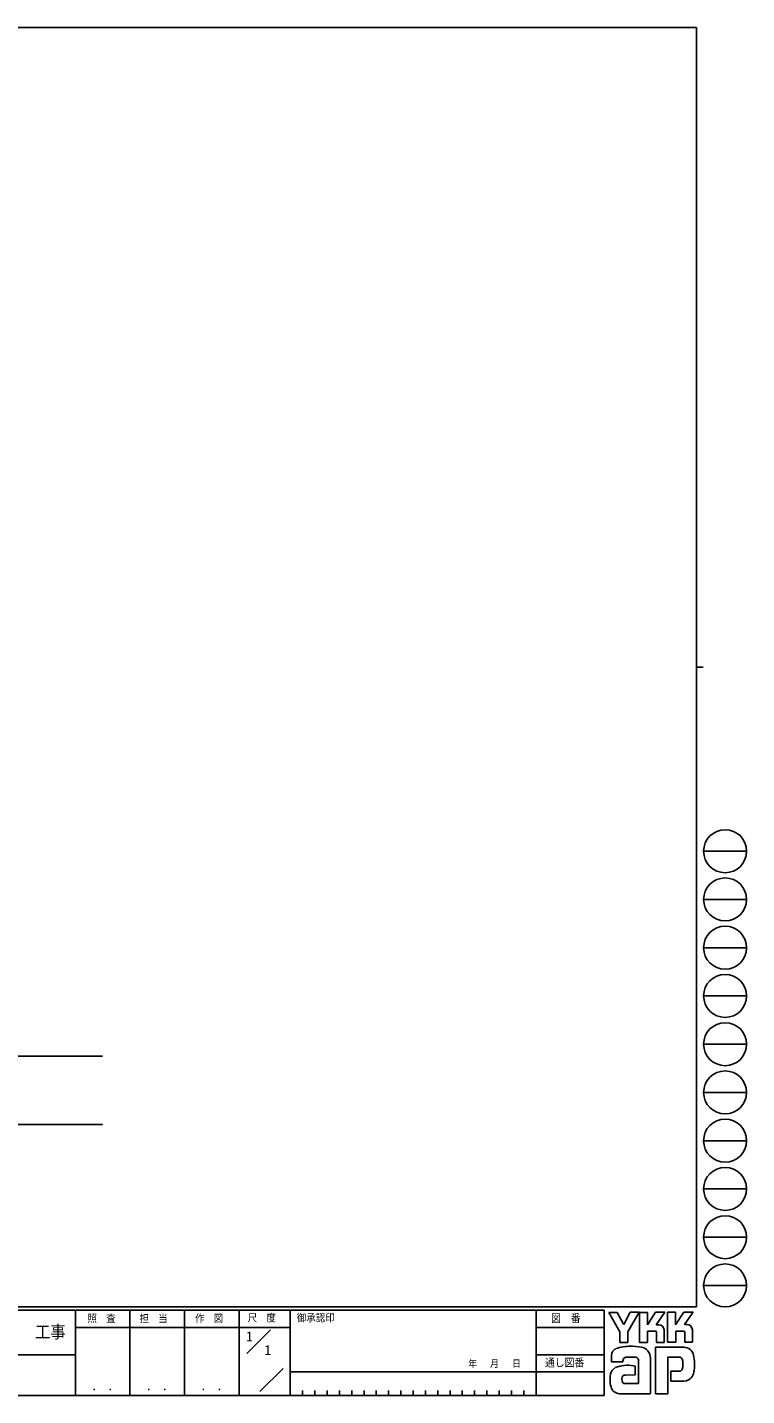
# Model space of a CAD drawing. Units: millimetres on the paper. Extents: x -283 to 283, y -202 to 202.
# Drawn here: x 72.5 to 283.3, y -201.5 to 199.5 of the extents above; entities that cross this region are included whole.
import ezdxf
from ezdxf.enums import TextEntityAlignment as Align

# ---------------------------------------------------------------- set-up
doc = ezdxf.new("R2010")
doc.units = ezdxf.units.MM
for name, color, linetype in [('0-1_USER1', 3, 'Continuous'), ('0-5_YKK_D', 6, 'Continuous'), ('0-6_YKK_ZWAK', 7, 'Continuous')]:
    doc.layers.add(name, color=color, linetype=linetype)
doc.styles.add('ＭＳ ゴシック', font='')
doc.styles.get('ＭＳ ゴシック').set_extended_font_data('MS Gothic')

msp = doc.modelspace()

# ---------------------------------------------------------------- linework, layer by layer
at = {"layer": '0-5_YKK_D'}
for p, q in [((7.1, -102.038), (94.6, -102.038)), ((94.6, -122.038), (-107.4, -122.038))]:
    msp.add_line(p, q, dxfattribs=at)
at = {"layer": '0-6_YKK_ZWAK'}
for p, q in [((268.6, 199.5), (-281.4, 199.5)), ((268.6, 199.5), (268.6, -175.5)), ((268.6, 12), (270.6, 12)), ((270.726, -41.94), (283.326, -41.94)), ((270.726, -56.08), (283.326, -56.08)), ((270.726, -70.22), (283.326, -70.22)), ((270.726, -84.36), (283.326, -84.36)), ((270.726, -98.5), (283.326, -98.5)), ((270.726, -112.64), (283.326, -112.64)), ((270.726, -126.78), (283.326, -126.78)), ((270.726, -140.92), (283.326, -140.92)), ((270.726, -155.06), (283.326, -155.06)), ((270.726, -169.2), (283.326, -169.2)), ((268.6, -175.5), (-281.4, -175.5)), ((241.6, -176.5), (-281.4, -176.5)), ((86.6, -176.5), (86.6, -201.5)), ((102.6, -176.5), (102.6, -201.5)), ((118.6, -176.5), (118.6, -201.5)), ((134.6, -176.5), (134.6, -201.5)), ((149.6, -176.5), (149.6, -201.5)), ((221.6, -176.5), (221.6, -201.5)), ((241.6, -176.5), (241.6, -201.5)), ((246.194, -182.785), (242.912, -177.147)), ((242.912, -177.147), (245.422, -177.147)), ((245.422, -177.147), (247.217, -180.506)), ((249.197, -177.07), (247.372, -180.622)), ((251.787, -177.07), (248.55, -182.804)), ((249.197, -177.07), (251.787, -177.07)), ((251.928, -185.951), (251.928, -177.089)), ((251.928, -177.089), (254.226, -177.089)), ((254.226, -180.731), (256.639, -177.051)), ((254.226, -177.089), (254.226, -180.731)), ((256.639, -177.051), (259.371, -177.051)), ((259.371, -177.051), (256.843, -180.719)), ((260.153, -185.874), (260.153, -177.012)), ((260.153, -177.012), (262.489, -177.012)), ((262.489, -180.72), (264.941, -177.012)), ((262.489, -177.012), (262.489, -180.72)), ((264.941, -177.012), (267.644, -177.012)), ((267.374, -177.475), (265.144, -180.661)), ((267.644, -177.012), (267.374, -177.475)), ((135.303, -181.499), (86.6, -181.499)), ((135.303, -181.499), (149.6, -181.499)), ((136.864, -189.169), (143.788, -182.245)), ((221.6, -181.5), (241.6, -181.5)), ((246.194, -185.97), (246.194, -182.785)), ((247.217, -180.506), (247.372, -180.622)), ((248.55, -182.804), (248.55, -185.97)), ((256.581, -182.63), (254.303, -182.63)), ((254.303, -182.63), (254.303, -185.951)), ((256.89, -182.746), (256.581, -182.63)), ((257.585, -180.719), (256.843, -180.719)), ((256.89, -185.893), (256.89, -182.746)), ((259.13, -182.263), (259.13, -185.893)), ((265.886, -180.661), (265.144, -180.661)), ((265.173, -185.854), (265.173, -182.727)), ((267.432, -182.263), (267.432, -185.854)), ((248.55, -185.97), (246.194, -185.97)), ((254.303, -185.951), (251.928, -185.951)), ((256.62, -187.283), (256.62, -200.933)), ((264.902, -187.283), (256.62, -187.283)), ((259.13, -185.893), (256.89, -185.893)), ((262.586, -185.874), (260.153, -185.874)), ((265.173, -185.818), (265.209, -185.854)), ((267.432, -185.854), (265.173, -185.854)), ((-5.4, -189.499), (86.6, -189.499)), ((221.6, -189.499), (241.6, -189.499)), ((250.847, -190.218), (248.206, -190.268)), ((251.619, -197.979), (251.619, -191.029)), ((255.114, -190.488), (255.114, -200.914)), ((260.211, -200.933), (260.211, -190.256)), ((260.211, -190.256), (263.532, -190.256)), ((264.581, -191.326), (264.594, -193.208)), ((140.652, -200.318), (147.454, -193.515)), ((149.6, -194.5), (221.6, -194.5)), ((241.6, -194.5), (221.6, -194.5)), ((250.654, -195.45), (247.801, -195.453)), ((250.152, -192.766), (250.654, -192.882)), ((250.654, -192.882), (250.654, -195.45)), ((263.609, -194.349), (261.08, -194.349)), ((261.08, -194.349), (261.08, -197.303)), ((153.2, -200), (153.2, -201.5)), ((156.8, -200), (156.8, -201.5)), ((160.4, -200), (160.4, -201.5)), ((164, -200), (164, -201.5)), ((167.6, -200), (167.6, -201.5)), ((171.2, -200), (171.2, -201.5)), ((174.8, -200), (174.8, -201.5)), ((178.4, -200), (178.4, -201.5)), ((182, -200), (182, -201.5)), ((185.6, -200), (185.6, -201.5)), ((189.2, -200), (189.2, -201.5)), ((192.8, -200), (192.8, -201.5)), ((196.4, -200), (196.4, -201.5)), ((200, -200), (200, -201.5)), ((203.6, -200), (203.6, -201.5)), ((207.2, -200), (207.2, -201.5)), ((210.8, -200), (210.8, -201.5)), ((214.4, -200), (214.4, -201.5)), ((218, -200), (218, -201.5)), ((247.604, -197.979), (251.619, -197.979)), ((251.31, -197.979), (251.561, -197.979)), ((251.619, -197.978), (251.62, -197.979)), ((261.08, -197.303), (264.883, -197.303)), ((264.883, -197.303), (265.655, -197.13)), ((-281.4, -201.5), (241.6, -201.5)), ((247.005, -200.972), (245.943, -200.972)), ((254.882, -200.952), (247.005, -200.972)), ((255.114, -200.914), (254.882, -200.952)), ((256.62, -200.933), (259.651, -200.933)), ((259.651, -200.933), (260.211, -200.933))]:
    msp.add_line(p, q, dxfattribs=at)
for points in [[(265.173, -182.727), (264.864, -182.611), (262.586, -182.611), (262.586, -185.874)], [(247.005, -191.55), (243.684, -191.55), (243.684, -190.172)]]:
    msp.add_lwpolyline(points, dxfattribs=at)
for centre in [(277.026, -41.94), (277.026, -56.08), (277.026, -70.22), (277.026, -84.36), (277.026, -98.5), (277.026, -112.64), (277.026, -126.78), (277.026, -140.92), (277.026, -155.06), (277.026, -169.2)]:
    msp.add_circle(centre, 6.3, dxfattribs=at)
for centre, radius, start, end in [((257.585, -182.263), 1.545, 0.00166, 89.99604), ((265.886, -182.206), 1.545, 0.00166, 89.99604), ((245.605, -189.397), 1.746, 109.02127, 161.51264), ((249.259, -199.644), 12.629, 89.89165, 109.30848), ((249.63, -201.831), 14.82, 78.7801, 91.46938), ((251.979, -190.426), 3.178, 40.66422, 80.31694), ((251.821, -190.418), 3.294, 358.78059, 38.76563), ((264.794, -190.386), 3.101, 14.44572, 87.08746), ((247.285, -190.19), 3.598, 158.41083, 179.71775), ((248.511, -191.505), 1.507, 138.46382, 181.71359), ((248.111, -191.479), 1.215, 85.50551, 126.78038), ((250.497, -191.324), 1.161, 14.7552, 72.44995), ((263.646, -191.128), 0.878, 16.43123, 96.91661), ((261.979, -191.648), 2.624, 4.93423, 17.03552), ((253.147, -192.348), 14.9, 350.99027, 10.67625), ((251.206, -196.782), 7.916, 168.76372, 199.80079), ((246.191, -195.734), 2.792, 121.82711, 169.08475), ((248.4, -202.11), 9.506, 79.38098, 112.05825), ((248.444, -196.734), 1.692, 171.08203, 216.71923), ((247.807, -196.485), 1.032, 90.33953, 178.03639), ((263.61, -193.417), 0.933, 269.95468, 342.90145), ((261.964, -192.958), 2.64, 343.6902, 354.75362), ((264.839, -194.175), 3.065, 285.44291, 349.90448), ((246.2, -198.245), 2.731, 207.31435, 263.59464), ((247.779, -196.904), 1.09, 230.9728, 260.75491)]:
    msp.add_arc(centre, radius, start, end, dxfattribs=at)

# ---------------------------------------------------------------- texts
at = {"layer": '0-1_USER1', "style": 'ＭＳ ゴシック'}
for p in [(136.6, -186.5), (141.981, -190.5)]:
    msp.add_text('1', height=2.933, dxfattribs=at).set_placement(p, align=Align.BOTTOM_LEFT)
at = {"layer": '0-6_YKK_ZWAK', "style": 'ＭＳ ゴシック', "width": 0.9}
for s, height, p in [('照  査', 2.199, (90.164, -180.629)), ('担  当', 2.199, (105.425, -180.629)), ('作  図', 2.199, (121.686, -180.616)), ('尺  度', 2.199, (137.109, -180.455)), ('御承認印', 2.199, (151.505, -180.452)), ('図\u3000番', 2.346, (226.027, -180.687)), ('工事', 3.666, (74.765, -185.754)), ('年   月   日', 2.073, (201.726, -193.764)), ('通し図番', 2.346, (224.228, -193.703)), (' ． ．', 2.566, (89.782, -200.747)), (' ． ．', 2.566, (105.782, -200.747)), (' ． ．', 2.566, (121.782, -200.747))]:
    msp.add_text(s, height=height, dxfattribs=at).set_placement(p, align=Align.BOTTOM_LEFT)

doc.saveas('drawing.dxf')
